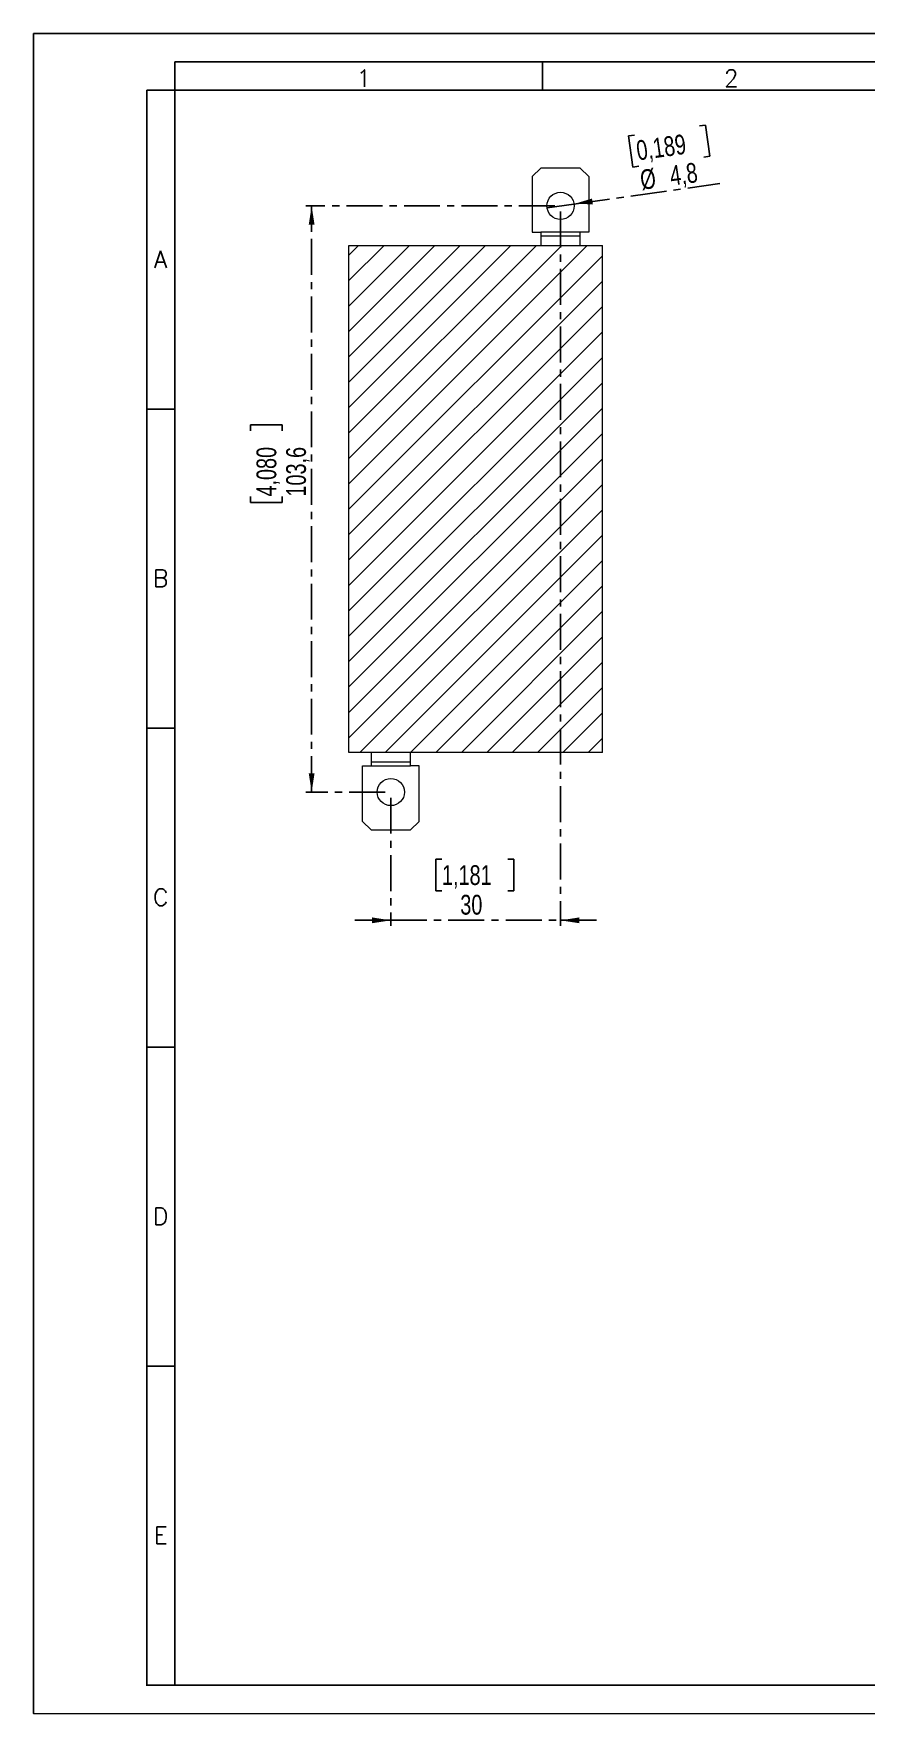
# Model space of a CAD drawing. Header units: millimetres. Extents: x 0 to 420, y 0 to 297.
# Drawn here: x 0 to 147.2, y 0 to 297 of the extents above; entities that cross this region are included whole.
import ezdxf

# ---------------------------------------------------------------- set-up
doc = ezdxf.new("R2010")
doc.units = ezdxf.units.MM
doc.header["$PDSIZE"] = -1
doc.linetypes.add('CENTER', pattern=[10.16, 6.35, -1.27, 1.27, -1.27])
doc.layers.add('CENTRO', color=7, linetype='CENTER')
doc.layers.add('FORMATO', color=7, linetype='Continuous')
doc.styles.add('SLDTEXTSTYLE0', font='ROMANS')
doc.styles.add('SLDTEXTSTYLE3', font='TXT', dxfattribs={"width": 0.75})
doc.dimstyles.new('SLDDIMSTYLE0', dxfattribs={"dimtxt": 3.5, "dimasz": 3.302, "dimexe": 0, "dimexo": 0.0625, "dimgap": 0.875, "dimtad": 1, "dimdec": 1, "dimrnd": 1e-09, "dimzin": 12, "dimdsep": 46, "dimtxsty": 'SLDTEXTSTYLE3', "dimsah": 1, "dimcen": 0.09, "dimadec": 0, "dimazin": 3, "dimtfac": 1, "dimtdec": 1, "dimtofl": 0, "dimtmove": 0, "dimatfit": 3, "dimfxl": 1, "dimfrac": 2, "dimtolj": 1, "dimtzin": 12, "dimarcsym": 0})
doc.dimstyles.new('SLDDIMSTYLE1', dxfattribs={"dimtxt": 3.5, "dimasz": 3.302, "dimexe": 0, "dimexo": 0.0625, "dimgap": 0.875, "dimtad": 1, "dimdec": 1, "dimrnd": 1e-09, "dimzin": 12, "dimdsep": 46, "dimtxsty": 'SLDTEXTSTYLE3', "dimsah": 1, "dimcen": 0.09, "dimadec": 0, "dimazin": 3, "dimtfac": 1, "dimtdec": 1, "dimtmove": 0, "dimatfit": 0, "dimfxl": 1, "dimfrac": 2, "dimtolj": 1, "dimtzin": 12, "dimarcsym": 0})
doc.dimstyles.new('SLDDIMSTYLE2', dxfattribs={"dimtxt": 3.5, "dimasz": 3.302, "dimexe": 0, "dimexo": 0.0625, "dimgap": 0.875, "dimtad": 1, "dimdec": 1, "dimrnd": 1e-09, "dimzin": 12, "dimdsep": 46, "dimtxsty": 'SLDTEXTSTYLE3', "dimblk1": 'NONE', "dimsah": 1, "dimcen": 0, "dimadec": 0, "dimazin": 3, "dimtfac": 1, "dimtdec": 1, "dimtmove": 0, "dimatfit": 3, "dimldrblk": 'NONE', "dimfxl": 1, "dimfrac": 2, "dimtolj": 1, "dimtzin": 12, "dimarcsym": 0})

# ---------------------------------------------------------------- blocks, each defined once
blk = doc.blocks.new('_D_6')
at = {"layer": 'CENTRO', "transparency": 16777216}
for p, q in [((93.16, 265.54), (93.16, 139.22)), ((63.16, 161.9), (63.16, 139.22)), ((72.2, 151.02), (71.14, 151.02)), ((71.14, 151.02), (71.14, 145.46)), ((83.84, 151.02), (84.91, 151.02)), ((84.91, 151.02), (84.91, 145.46)), ((71.14, 145.46), (72.2, 145.46)), ((84.91, 145.46), (83.84, 145.46)), ((63.16, 140.22), (56.81, 140.22)), ((63.16, 140.22), (93.16, 140.22)), ((93.16, 140.22), (99.51, 140.22))]:
    blk.add_line(p, q, dxfattribs=at)
for points in [[(63.16, 140.22), (59.86, 140.73), (59.86, 139.71)], [(93.16, 140.22), (96.46, 139.71), (96.46, 140.73)]]:
    blk.add_solid(points, dxfattribs=at)
at = {"layer": 'CENTRO', "transparency": 16777216, "char_height": 3.5, "attachment_point": 1, "style": 'SLDTEXTSTYLE3'}
for s, insert in [('1,181', (72.2, 149.97)), ('30', (75.44, 144.73))]:
    blk.add_mtext(s, dxfattribs=dict(at, insert=insert))
blk = doc.blocks.new('_D_7')
at = {"layer": 'CENTRO', "transparency": 16777216}
for p, q in [((92.16, 266.54), (48.16, 266.54)), ((49.16, 162.9), (49.16, 266.54)), ((38.37, 226.77), (38.37, 227.84)), ((38.37, 227.84), (43.92, 227.84)), ((43.92, 227.84), (43.92, 226.77)), ((38.37, 215.14), (38.37, 214.07)), ((38.37, 214.07), (43.92, 214.07)), ((43.92, 214.07), (43.92, 215.14)), ((62.16, 162.9), (48.16, 162.9))]:
    blk.add_line(p, q, dxfattribs=at)
for points in [[(49.16, 266.54), (48.65, 263.24), (49.67, 263.24)], [(49.16, 162.9), (49.67, 166.2), (48.65, 166.2)]]:
    blk.add_solid(points, dxfattribs=at)
at = {"layer": 'CENTRO', "transparency": 16777216, "char_height": 3.5, "attachment_point": 1, "rotation": 90, "style": 'SLDTEXTSTYLE3'}
for s, insert in [('4,080', (39.41, 215.14)), ('103,6', (44.65, 215.14))]:
    blk.add_mtext(s, dxfattribs=dict(at, insert=insert))
blk = doc.blocks.new('_D_8')
at = {"layer": 'CENTRO', "transparency": 16777216}
for p, q in [((117.74, 280.67), (118.8, 280.82)), ((118.8, 280.82), (119.57, 275.32)), ((106.22, 279.06), (105.16, 278.91)), ((105.16, 278.91), (105.93, 273.41)), ((105.93, 273.41), (106.98, 273.56)), ((119.57, 275.32), (118.51, 275.17)), ((95.53, 266.87), (121.32, 270.48)), ((95.53, 266.87), (90.78, 266.21))]:
    blk.add_line(p, q, dxfattribs=at)
blk.add_solid([(95.53, 266.87), (98.88, 266.83), (98.73, 267.83)], dxfattribs=at)
at = {"layer": 'CENTRO', "transparency": 16777216, "char_height": 3.5, "attachment_point": 1, "rotation": 7.9534, "style": 'SLDTEXTSTYLE3'}
for s, insert in [('0,189', (106.36, 278.03)), ('%%c', (107.03, 272.83)), ('4,8', (112.26, 273.56))]:
    blk.add_mtext(s, dxfattribs=dict(at, insert=insert))
blk = doc.blocks.new('_NONE')

msp = doc.modelspace()

# ---------------------------------------------------------------- hatches: boundary and pattern name
at = {"linetype": 'Continuous', "lineweight": 0}
h = msp.add_hatch(dxfattribs=at)
h.set_pattern_fill('ANSI31', style=0)
h.paths.add_polyline_path([(100.56, 169.92), (100.56, 259.52), (55.76, 259.52), (55.76, 169.92)], flags=0)

# ---------------------------------------------------------------- linework, layer by layer
at = {"color": 7, "linetype": 'Continuous', "lineweight": 15}
for p, q in [((89.66, 273.22), (88.16, 271.72)), ((88.16, 271.72), (88.16, 261.92)), ((96.66, 273.22), (89.66, 273.22)), ((98.16, 271.72), (96.66, 273.22)), ((98.16, 271.72), (98.16, 261.92)), ((88.16, 261.92), (89.66, 261.92)), ((96.66, 261.92), (89.66, 261.92)), ((89.66, 261.92), (89.66, 261.17)), ((96.66, 261.17), (96.66, 261.92)), ((98.16, 261.92), (96.66, 261.92)), ((55.76, 259.52), (100.56, 259.52)), ((55.76, 169.92), (55.76, 259.52)), ((96.66, 261.17), (89.66, 261.17)), ((89.66, 261.17), (89.66, 259.52)), ((96.66, 259.52), (96.66, 261.17)), ((100.56, 169.92), (100.56, 259.52)), ((100.56, 169.92), (55.76, 169.92)), ((59.66, 169.92), (59.66, 168.27)), ((66.66, 168.27), (66.66, 169.92)), ((58.16, 157.72), (58.16, 167.52)), ((58.16, 167.52), (59.66, 167.52)), ((59.66, 168.27), (66.66, 168.27)), ((59.66, 168.27), (59.66, 167.52)), ((59.66, 167.52), (66.66, 167.52)), ((66.66, 167.52), (66.66, 168.27)), ((68.16, 167.52), (66.66, 167.52)), ((68.16, 157.72), (68.16, 167.52)), ((58.16, 157.72), (59.66, 156.22)), ((66.66, 156.22), (68.16, 157.72)), ((59.66, 156.22), (66.66, 156.22))]:
    msp.add_line(p, q, dxfattribs=at)
for centre in [(93.16, 266.54), (63.16, 162.9)]:
    msp.add_circle(centre, 2.4, dxfattribs=at)
at = {"layer": 'FORMATO'}
for p, q in [((420, 297), (0, 297)), ((0, 297), (0, 0)), ((415, 292), (25, 292)), ((25, 292), (25, 287)), ((90, 292), (90, 287)), ((20, 287), (20, 5)), ((25, 287), (20, 287)), ((25, 287), (25, 5)), ((415, 287), (25, 287)), ((20, 230.6), (25, 230.6)), ((20, 174.2), (25, 174.2)), ((20, 117.8), (25, 117.8)), ((20, 61.4), (25, 61.4)), ((415, 5), (19.92, 5)), ((20, 5), (25, 5))]:
    msp.add_line(p, q, dxfattribs=at)
at = {"layer": 'FORMATO', "lineweight": 0}
msp.add_line((0, 0), (420, 0), dxfattribs=at)
at = {"layer": 'FORMATO', "color": 7}
msp.add_point((0, 0), dxfattribs=at)

# ---------------------------------------------------------------- texts
at = {"layer": 'FORMATO', "char_height": 3, "attachment_point": 2, "style": 'SLDTEXTSTYLE0'}
for s, insert in [('1', (58.35, 290.6)), ('2', (123.35, 290.6)), ('A', (22.46, 258.59)), ('B', (22.47, 202.19)), ('C', (22.47, 145.79)), ('D', (22.47, 89.39)), ('E', (22.48, 32.99))]:
    msp.add_mtext(s, dxfattribs=dict(at, insert=insert))

# ---------------------------------------------------------------- dimensions: what is measured, and where the dimension line sits
at = {"layer": 'CENTRO'}
dim = msp.add_diameter_dim_2p(p1=(90.78, 266.21), p2=(95.53, 266.87), dimstyle='SLDDIMSTYLE2', dxfattribs=at)
dim.commit()
dim.dimension.update_dxf_attribs({"geometry": '_D_8', "text_midpoint": (114.18, 269.48), "dimtype": 163})
dim = msp.add_linear_dim(base=(49.16, 266.54), p1=(63.16, 162.9), p2=(93.16, 266.54), angle=90, dimstyle='SLDDIMSTYLE0', dxfattribs=at)
dim.commit()
dim.dimension.update_dxf_attribs({"geometry": '_D_7', "text_midpoint": (49.16, 220.96), "dimtype": 160})
dim = msp.add_linear_dim(base=(93.16, 140.22), p1=(63.16, 162.9), p2=(93.16, 266.54), dimstyle='SLDDIMSTYLE1', dxfattribs=at)
dim.commit()
dim.dimension.update_dxf_attribs({"geometry": '_D_6', "text_midpoint": (78.02, 140.22), "dimtype": 160})

doc.saveas('drawing.dxf')
